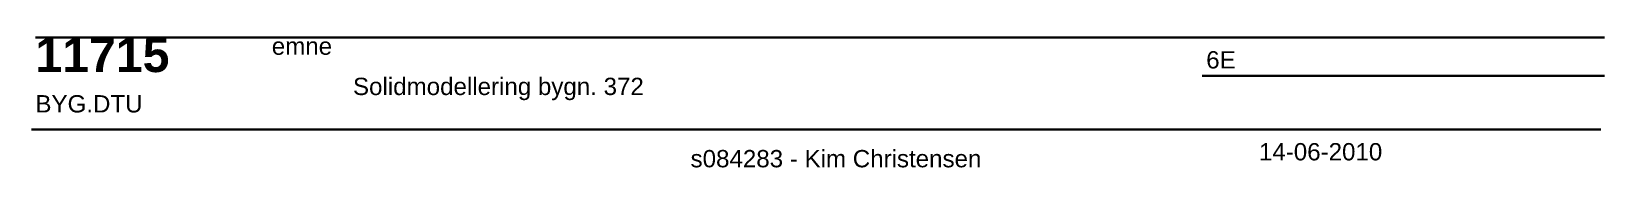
# Model space of a CAD drawing. Header units: millimetres. Extents: x -21 to 8007, y -6159 to 28.
# Drawn here: x 7893.2 to 8007.1, y -6158.5 to -6149.1 of the extents above; entities outside this region: 3.
import ezdxf

# ---------------------------------------------------------------- set-up
doc = ezdxf.new("R2010")
doc.units = ezdxf.units.MM
doc.layers.get('0').update_dxf_attribs({"plot": 0})
doc.layers.add('Hjælpelinjer', color=252, linetype='Continuous', plot=False)
doc.layers.add('Tekst', color=7, linetype='Continuous', lineweight=35)
doc.styles.get("Standard").update_dxf_attribs({"font": 'ARIAL.TTF'})

msp = doc.modelspace()

# ---------------------------------------------------------------- linework, layer by layer
msp.add_line((-20.88, -6.79), (-20.88, 28.21))
at = {"layer": 'Hjælpelinjer'}
msp.add_line((5993.57, 10, 4492.44), (5993.57, -110, 4492.44), dxfattribs=at)
at = {"layer": 'Hjælpelinjer', "extrusion": (1, 0, 0)}
msp.add_line((5993.57, -47, 4492.44), (5993.57, -53, 4492.44), dxfattribs=at)
at = {"layer": 'Tekst'}
for p, q in [((7893.49, -6149.13), (8007.13, -6149.13)), ((7978, -6151.89), (8007.13, -6151.89)), ((7893.2, -6155.77), (8006.85, -6155.77))]:
    msp.add_line(p, q, dxfattribs=at)

# ---------------------------------------------------------------- texts
at = {"layer": 'Tekst', "attachment_point": 1}
for s, width, insert, char_height in [('{\\fArial|b1|i0|c0|p34;11715\\P\\fArial|b0|i0|c0|p34;\\H0.5x;BYG.DTU}', 34.2534, (7893.49, -6149.13), 2.5), ('emne', 36.2683, (7910.61, -6149.13), 1.25), ('6E', 44.1032, (7978.28, -6150.12), 1.25), ('Solidmodellering bygn. 372', 44.1032, (7916.49, -6152.04), 1.25), ('s084283 - Kim Christensen', 44.1032, (7940.94, -6157.26), 1.25), ('14-06-2010', 44.1032, (7982.1, -6156.76), 1.25)]:
    msp.add_mtext_dynamic_manual_height_columns(s, width=width, gutter_width=1060.74, heights=[0], dxfattribs=dict(at, insert=insert, char_height=char_height))

doc.saveas('drawing.dxf')
